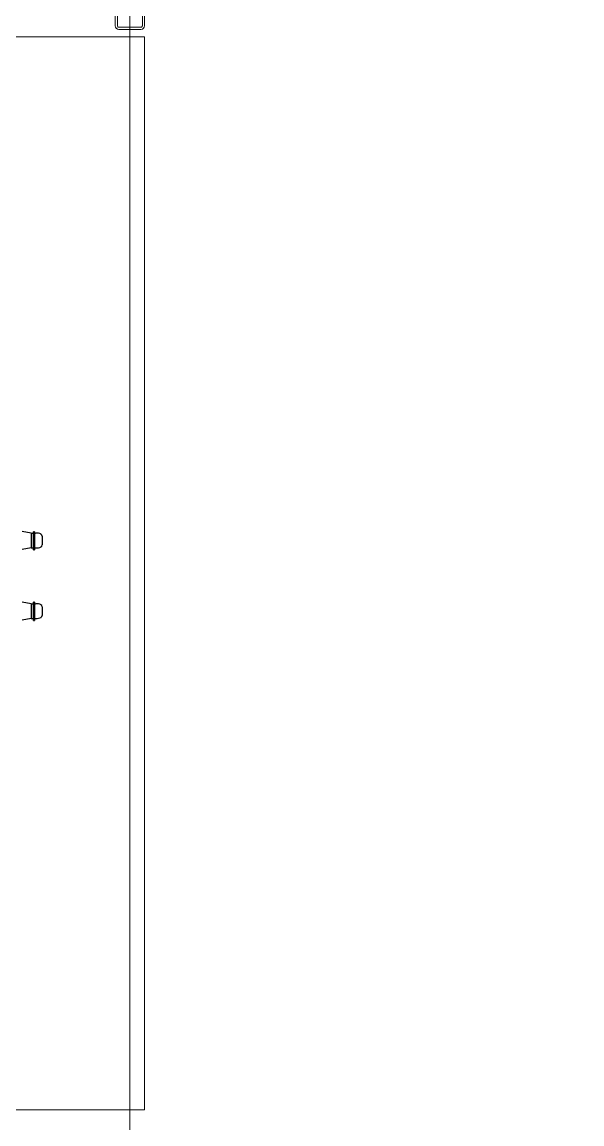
# Model space of a CAD drawing. Extents: x -2012 to 34975, y -1043 to 8321.
# Drawn here: x 16808.2 to 16884.4, y 1172.6 to 1322.5 of the extents above; entities that cross this region are included whole.
import ezdxf

# ---------------------------------------------------------------- set-up
doc = ezdxf.new("R2010")
doc.units = 0
doc.header["$LTSCALE"] = 25
doc.header["$PDMODE"] = 1
doc.linetypes.add('HIDDEN', pattern=[0.375, 0.25, -0.125])
doc.layers.get('0').update_dxf_attribs({"color": 9, "lineweight": 9})
for name, color, linetype, lineweight in [('06D', 9, 'Continuous', 9), ('10', 9, 'Continuous', 9), ('14', 9, 'Continuous', 9)]:
    doc.layers.add(name, color=color, linetype=linetype, lineweight=lineweight)

# ---------------------------------------------------------------- blocks, each defined once
blk = doc.blocks.new('Prf-40x40')
for points in [[(1.5, -2), (-1.5, -2, -0.414214), (-2, -1.5), (-2, 1.5, -0.414214), (-1.5, 2), (1.5, 2, -0.414214), (2, 1.5), (2, -1.5, -0.414214)], [(1.5, -1.7), (-1.5, -1.7, -0.414214), (-1.7, -1.5), (-1.7, 1.5, -0.414214), (-1.5, 1.7), (1.5, 1.7, -0.414214), (1.7, 1.5), (1.7, -1.5, -0.414214)]]:
    blk.add_lwpolyline(points, format="xyb", close=True)
blk.add_point((0, 0))
blk = doc.blocks.new('ciftkanatdograma_pr2')
at = {"layer": '06D', "lineweight": 25, "ltscale": 0.5}
for p, q in [((-81.14, -8.54), (-81.37, -7.32)), ((-79.14, -8.54), (-78.9, -7.32)), ((-71.53, -8.54), (-71.77, -7.32)), ((-69.53, -8.54), (-69.3, -7.32)), ((-81.41, -8.88), (-78.93, -8.88)), ((-81.41, -8.88, 0), (-78.93, -8.88, 0)), ((-79.14, -8.54), (-81.14, -8.54)), ((-81.14, -8.58), (-81.14, -8.88)), ((-79.14, -8.58), (-81.14, -8.58)), ((-81.14, -8.58, 0), (-81.14, -8.88, 0)), ((-79.14, -8.58, 0), (-81.14, -8.58, 0)), ((-79.14, -8.58), (-79.14, -8.88)), ((-79.14, -8.58, 0), (-79.14, -8.88, 0)), ((-71.8, -8.88), (-69.33, -8.88)), ((-71.8, -8.88, 0), (-69.33, -8.88, 0)), ((-69.53, -8.54), (-71.53, -8.54)), ((-71.53, -8.58), (-71.53, -8.88)), ((-69.53, -8.58), (-71.53, -8.58)), ((-71.53, -8.58, 0), (-71.53, -8.88, 0)), ((-69.53, -8.58, 0), (-71.53, -8.58, 0)), ((-69.53, -8.58), (-69.53, -8.88)), ((-69.53, -8.58, 0), (-69.53, -8.88, 0)), ((-78.93, -9.03), (-81.41, -9.03)), ((-78.93, -9.03, 0), (-81.41, -9.03, 0)), ((-81.14, -9.03), (-81.14, -9.17)), ((-81.14, -9.03, 0), (-81.14, -9.17, 0)), ((-79.55, -10.06, 0), (-80.72, -10.06, 0)), ((-79.14, -9.03), (-79.14, -9.17)), ((-79.14, -9.03, 0), (-79.14, -9.17, 0)), ((-69.33, -9.03), (-71.8, -9.03)), ((-69.33, -9.03, 0), (-71.8, -9.03, 0)), ((-71.53, -9.03), (-71.53, -9.17)), ((-71.53, -9.03, 0), (-71.53, -9.17, 0)), ((-69.95, -10.06, 0), (-71.12, -10.06, 0)), ((-69.53, -9.03), (-69.53, -9.17)), ((-69.53, -9.03, 0), (-69.53, -9.17, 0))]:
    blk.add_line(p, q, dxfattribs=at)
at = {"layer": '06D', "lineweight": 25, "ltscale": 0.5, "elevation": 0}
for points in [[(-78.93, -8.88), (-81.41, -8.88), (-81.41, -9.03), (-78.93, -9.03)], [(-69.33, -8.88), (-71.8, -8.88), (-71.8, -9.03), (-69.33, -9.03)]]:
    blk.add_lwpolyline(points, close=True, dxfattribs=at)
at = {"layer": '06D'}
blk.add_lwpolyline([(-2, -22), (-2, -24), (-148, -24), (-148, -22)], dxfattribs=at)
at = {"layer": '06D', "lineweight": 25, "ltscale": 0.5}
for centre, radius, start, end in [((-79.74, -9.27, 0), 1.4, 176.0974, 206.7398), ((-80.72, -9.76, 0), 0.3, 206.7398, 270), ((-79.55, -9.76, 0), 0.3, 270, 333.2602), ((-80.53, -9.27, 0), 1.4, 333.2602, 3.9026), ((-70.14, -9.27, 0), 1.4, 176.0974, 206.7398), ((-71.12, -9.76, 0), 0.3, 206.7398, 270), ((-69.95, -9.76, 0), 0.3, 270, 333.2602), ((-70.92, -9.27, 0), 1.4, 333.2602, 3.9026)]:
    blk.add_arc(centre, radius, start, end, dxfattribs=at)

msp = doc.modelspace()

# ---------------------------------------------------------------- linework, layer by layer
msp.add_lwpolyline([(16822.84, 1710.5), (17296.86, 1710.48), (17296.84, 1020.5), (16882.84, 1020.5), (16882.84, 1092.5), (16822.84, 1094.5), (16822.86, 1710.5)])
at = {"layer": '14'}
for points in [[(16822.84, 1320.5), (16822.84, 1320.5), (16804.84, 1320.5)], [(16804.84, 925.5), (16822.84, 925.5), (16822.84, 1010.5), (16882.84, 1010.5), (16882.84, 1094.5), (16822.84, 1094.5), (16822.84, 1174.5), (16804.84, 1174.5)]]:
    msp.add_lwpolyline(points, dxfattribs=at)

# ---------------------------------------------------------------- block references
at = {"layer": '10', "xscale": -1}
msp.add_blockref('Prf-40x40', (16822.84, 1323.5), dxfattribs=at)
at = {"layer": '10', "linetype": 'HIDDEN', "rotation": 90}
msp.add_blockref('ciftkanatdograma_pr2', (16800.84, 1322.5), dxfattribs=at)

doc.saveas('drawing.dxf')
